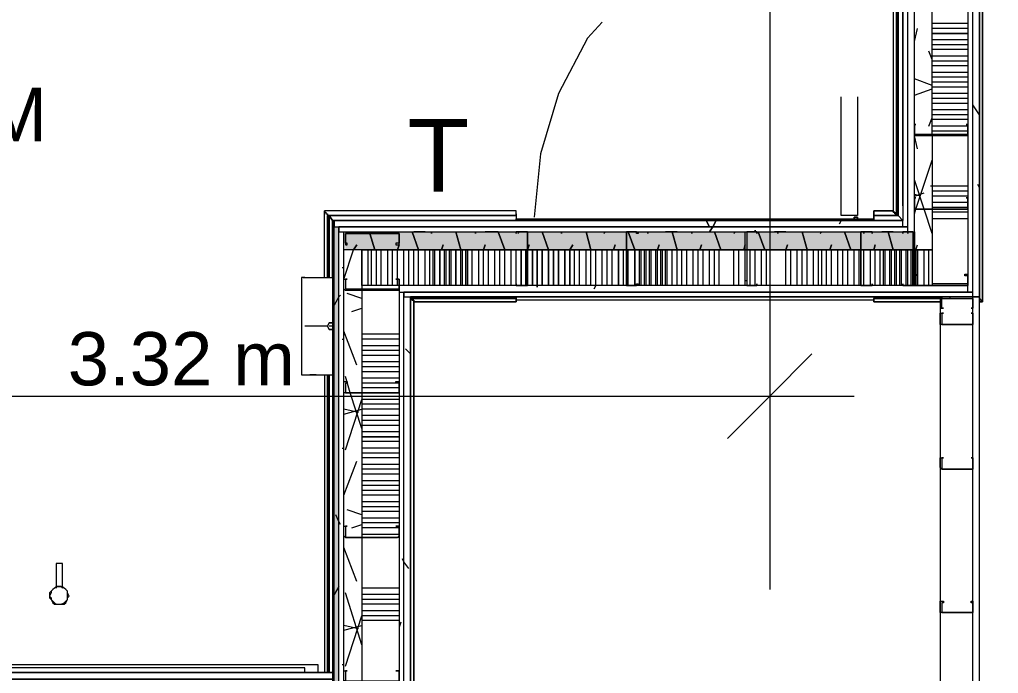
# Model space of a CAD drawing. Header units: metres. Extents: x -2 to 237, y -8 to 52.
# Drawn here: x 12.432 to 15.195, y 30.237 to 32.08 of the extents above; entities that cross this region are included whole.
import ezdxf

# ---------------------------------------------------------------- set-up
doc = ezdxf.new("R2010")
doc.units = ezdxf.units.M
doc.layers.add('HVAC - Ductos', color=5, linetype='Continuous', lineweight=0)
doc.layers.add('PDF2_Text', color=7, linetype='Continuous', lineweight=0)
doc.layers.add('PDF2_Geometry', color=7, linetype='Continuous', lineweight=0, true_color=0xaaaaaa)
doc.layers.add('PDF2_Solid Fills', color=7, linetype='Continuous', lineweight=0, true_color=0xffffff)
doc.styles.add('PDF Helvetica', font='')
doc.styles.get('PDF Helvetica').set_extended_font_data('Helvetica')

msp = doc.modelspace()

# ---------------------------------------------------------------- hatches: boundary and pattern name
at = {"layer": 'PDF2_Solid Fills', "lineweight": 0, "transparency": 33554559}
for points in [[(13.3199, 27.776), (13.3336, 27.7715), (13.3337, 27.7715), (13.3337, 31.4956), (13.3154, 31.4956), (13.3154, 27.776)], [(14.9527, 31.4313), (14.9527, 31.4818), (13.3475, 31.4818), (13.3521, 31.4772), (13.3521, 31.4313)], [(14.9527, 31.4313), (14.9527, 31.4818), (13.3475, 31.4818), (13.3521, 31.4772), (13.3521, 31.4313)]]:
    msp.add_hatch(color=256, dxfattribs=at).paths.add_polyline_path(points)

# ---------------------------------------------------------------- linework, layer by layer
at = {"layer": 'HVAC - Ductos', "lineweight": 0}
for points in [[(14.5491, 31.257), (14.5491, 31.0185), (14.5491, 30.7801)], [(14.6683, 31.1378), (14.5491, 31.0185), (14.4298, 30.8993)], [(10.9856, 31.0185), (14.7876, 31.0185)]]:
    msp.add_lwpolyline(points, dxfattribs=at)
at = {"layer": 'PDF2_Geometry', "lineweight": 0}
for points in [[(17.1312, 33.5685), (15.1407, 33.5685), (14.251, 33.5685), (6.2571, 33.5685), (6.2571, 33.353), (14.251, 33.353), (14.9252, 33.353), (14.9252, 32.7292), (14.9252, 31.5139), (13.3154, 31.5139), (13.3154, 31.2983), (13.3154, 27.9687), (13.3154, 27.7532), (14.9252, 27.7532), (14.9252, 26.3635), (12.7237, 26.3635), (4.6611, 26.3635), (4.6611, 31.1699), (4.6336, 31.1699), (4.4822, 31.1699), (4.6336, 31.1699), (4.6611, 31.1699), (4.6611, 33.353), (5.5416, 33.353)], [(15.1224, 26.3635), (15.1224, 27.9549), (15.1086, 27.9549), (14.9252, 27.9549), (13.5172, 27.9549), (13.5172, 27.9687), (13.5172, 31.2983), (13.5172, 31.3121), (14.9252, 31.3121), (15.1086, 31.3121), (15.1224, 31.3121), (15.1224, 32.7292), (15.1224, 33.353), (15.1224, 33.5364), (15.1224, 33.5547), (14.251, 33.5547), (6.2571, 33.5547)], [(6.2571, 33.5364), (14.251, 33.5364), (15.1086, 33.5364), (15.1086, 33.4859), (15.1086, 33.353), (15.1086, 32.7292), (15.1086, 31.3304), (15.0077, 31.3304), (14.9252, 31.3304), (13.5034, 31.3304), (13.5034, 31.3121), (13.5034, 31.2983), (13.5034, 27.9687), (13.5034, 27.9549), (13.5034, 27.9366), (14.9252, 27.9366), (15.0077, 27.9366), (15.1086, 27.9366), (15.1086, 26.3635), (15.1086, 26.3451), (15.1086, 26.3314), (15.0582, 26.3314), (15.0582, 26.2305), (15.0582, 26.3314)], [(13.3475, 27.9687), (13.3475, 31.2983), (13.3475, 31.4313), (13.3475, 31.4818), (14.9252, 31.4818), (14.9389, 31.4818), (14.9573, 31.4818), (14.9573, 32.7292), (14.9573, 33.353), (14.9573, 33.3713), (14.9573, 33.385), (15.0077, 33.385), (14.9573, 33.385), (14.251, 33.385), (6.2571, 33.385), (6.2571, 33.4859), (6.4635, 33.4859), (6.8671, 33.4859)], [(13.5355, 31.2983), (13.8336, 31.2983), (13.6319, 31.2983), (13.8336, 31.2983), (13.5355, 31.2983), (14.9252, 31.2983), (15.1224, 31.2983), (15.1407, 31.2983), (15.1407, 32.7292), (15.1407, 33.353), (15.1407, 33.463), (15.1407, 32.7843), (15.1407, 33.33), (15.1407, 32.7843), (15.1453, 32.7843), (15.1499, 32.7843), (15.1499, 33.463), (15.1499, 32.7843), (15.1499, 33.463), (15.1499, 32.7843), (15.1499, 31.2845), (15.1499, 32.7843)], [(16.911, 23.4787), (15.1407, 23.4787), (15.1407, 23.5888), (15.1407, 26.3635), (15.1407, 27.9687), (15.1407, 31.2983), (15.1407, 32.7292), (15.1407, 33.353), (15.1407, 33.463), (17.1312, 33.463)], [(12.7237, 26.3635), (13.4484, 26.3635), (12.7237, 26.3635), (14.9252, 26.3635), (14.9389, 26.3635), (14.9389, 27.7715), (14.9252, 27.7715), (13.3337, 27.7715), (13.3337, 27.7852), (13.3337, 27.9687), (13.3337, 31.2983), (13.3337, 31.4818), (13.3337, 31.4956), (14.9252, 31.4956), (14.9389, 31.4956), (14.9389, 32.7292), (14.9389, 33.353), (14.9389, 33.3713), (14.251, 33.3713), (6.2571, 33.3713)], [(15.0077, 31.757), (15.0077, 32.1606), (15.0077, 32.5641), (15.0077, 32.7292), (15.0077, 32.9677)], [(15.1224, 27.9687), (15.1224, 31.2983), (15.1086, 31.2983), (15.0306, 31.2983), (14.8426, 31.2983), (14.8839, 31.2983), (14.8426, 31.2983), (15.0306, 31.2983), (15.1086, 31.2983), (15.1224, 31.2983), (15.1407, 31.2983), (15.1224, 31.2983), (15.1407, 31.2983), (15.1407, 32.7843), (15.1407, 31.2937), (15.1407, 32.7843), (15.1407, 31.2983), (15.1407, 31.2937), (15.1453, 31.2891), (15.1499, 31.2891), (15.1499, 31.2845), (15.1407, 31.2845), (15.1499, 31.2845)], [(14.9252, 32.7292), (14.9252, 31.5139), (14.9114, 31.5276), (14.8426, 31.5276), (14.9068, 31.5276), (14.8426, 31.5276), (14.8426, 31.5322), (14.8426, 31.5368), (14.8426, 31.5414), (14.8976, 31.5414), (14.8976, 31.5368), (14.9022, 31.5368), (14.9022, 31.5322), (14.9068, 31.5322), (14.9068, 31.5276), (14.9068, 32.6604), (14.9068, 31.5276), (14.9068, 32.6604)], [(14.9068, 32.6604), (14.1822, 32.6604), (14.9068, 32.6604), (14.9068, 32.6558), (14.9022, 32.6558), (14.9022, 32.6513), (14.8976, 32.6513), (14.8976, 32.6467), (14.8976, 31.5414), (14.8976, 31.5368), (14.9022, 31.5368), (14.9022, 31.5322), (14.9068, 31.5322), (14.9068, 31.5276), (14.8426, 31.5276), (14.9068, 31.5276)], [(14.9114, 32.6604), (14.9114, 31.5276), (14.9114, 32.6604), (14.9114, 31.5276), (14.9114, 32.6604)], [(14.9252, 31.5551), (14.9252, 32.5229)], [(14.5491, 32.3806), (14.5491, 31.1057)], [(14.0767, 32.0734), (14.0354, 32.0275), (13.9529, 31.8716), (13.9024, 31.7019), (13.8841, 31.523)], [(15.1086, 32.0688), (15.0077, 32.0688)], [(15.1086, 32.0551), (15.0077, 32.0551)], [(15.1086, 32.0229), (15.0077, 32.0229)], [(15.1086, 32.0092), (15.0077, 32.0092)], [(15.1086, 31.9955), (15.0077, 31.9955)], [(15.1086, 31.9771), (15.0077, 31.9771)], [(15.1086, 31.9633), (15.0077, 31.9633)], [(15.1086, 31.9495), (15.0077, 31.9495)], [(15.1086, 31.9312), (15.0077, 31.9312)], [(15.1086, 31.9175), (15.0077, 31.9175)], [(15.1086, 31.9037), (15.0077, 31.9037)], [(15.1086, 31.89), (15.0077, 31.89)], [(14.7967, 31.8624), (14.7967, 31.5276), (14.7509, 31.5276), (14.7509, 31.8624)], [(15.1086, 31.8716), (15.0077, 31.8716)], [(15.1086, 31.8578), (15.0077, 31.8578)], [(15.1086, 31.8441), (15.0077, 31.8441)], [(15.1086, 31.8258), (15.0077, 31.8258)], [(15.1086, 31.812), (15.0077, 31.812)], [(15.1086, 31.7982), (15.0077, 31.7982)], [(15.1086, 31.7799), (15.0077, 31.7799)], [(15.1086, 31.7661), (15.0077, 31.7661)], [(15.0077, 31.7524), (15.0077, 31.546), (15.0077, 31.4313), (14.9573, 31.4313), (15.0077, 31.4313), (15.0077, 31.3304), (13.5034, 31.3304), (13.3979, 31.3304), (13.3979, 31.4313), (13.8657, 31.4313), (14.1455, 31.4313), (14.4803, 31.4313), (14.8059, 31.4313), (14.9527, 31.4313), (14.8059, 31.4313), (14.4803, 31.4313), (14.1455, 31.4313), (13.8657, 31.4313), (13.3475, 31.4313), (13.3475, 31.4818), (14.9573, 31.4818), (14.9573, 31.4313)], [(15.1086, 31.6102), (15.0077, 31.6102)], [(15.1086, 31.5964), (15.0077, 31.5964)], [(15.1086, 31.5827), (15.0077, 31.5827)], [(15.1086, 31.5643), (15.0077, 31.5643)], [(15.1086, 31.5506), (15.0077, 31.5506)], [(13.2328, 31.3533), (13.2374, 31.3533), (13.3154, 31.3533), (13.3154, 31.5139), (13.3062, 31.5276), (13.3062, 31.3533), (13.3062, 31.5276), (13.3062, 31.3533), (13.3062, 31.5276), (13.3154, 31.5139), (13.8336, 31.5139), (13.3154, 31.5139), (13.3062, 31.5276), (13.8336, 31.5276), (13.8336, 31.5322), (13.8336, 31.5368), (13.8336, 31.5414), (13.2925, 31.5414), (13.2925, 31.5368), (13.2971, 31.5368), (13.2971, 31.5322), (13.3017, 31.5322), (13.3017, 31.5276), (13.8336, 31.5276), (13.3062, 31.5276), (13.8336, 31.5276), (13.3017, 31.5276), (13.8336, 31.5276), (13.8336, 31.5322), (13.8336, 31.5368), (13.8336, 31.5414), (13.2925, 31.5414), (13.2925, 31.5368), (13.2971, 31.5368), (13.2971, 31.5322), (13.3017, 31.5322), (13.3017, 31.5276), (13.3062, 31.5276), (13.8336, 31.5276), (13.8336, 31.5139)], [(13.2925, 31.3533), (13.2925, 31.5414), (13.2925, 31.5368), (13.2971, 31.5368), (13.2971, 31.5322), (13.3017, 31.5322), (13.3017, 31.5276), (13.3017, 31.3533), (13.3017, 31.5276), (13.3017, 31.3533)], [(13.3017, 31.5276), (13.8336, 31.5276), (13.3017, 31.5276), (13.8336, 31.5276), (13.3062, 31.5276), (13.8336, 31.5276), (13.8336, 31.5322), (13.8336, 31.5276), (13.3062, 31.5276), (13.8336, 31.5276), (13.8336, 31.5139), (13.8336, 31.5184), (14.8426, 31.5184), (14.8426, 31.5139), (14.8426, 31.5276), (14.9114, 31.5276), (14.8426, 31.5276), (14.9114, 31.5276), (14.8426, 31.5276), (14.9114, 31.5276), (14.8426, 31.5276), (14.8426, 31.5139), (14.9252, 31.5139)], [(13.3199, 27.9687), (13.3199, 31.2983), (13.3199, 31.4956), (13.3199, 31.5139), (13.3154, 31.5139), (13.3199, 31.5139), (14.9252, 31.5139), (14.9114, 31.5276), (14.9068, 31.5276), (14.9068, 31.5322), (14.9022, 31.5322), (14.9022, 31.5368), (14.8976, 31.5368), (14.8976, 31.5414), (14.8426, 31.5414), (14.8426, 31.5368), (14.8426, 31.5322), (14.8426, 31.5276), (14.9068, 31.5276), (14.8426, 31.5276), (14.8426, 31.5322), (14.8426, 31.5276), (14.9114, 31.5276), (14.9252, 31.5139), (14.8426, 31.5139)], [(14.7876, 31.5184), (14.7876, 31.523), (14.7921, 31.523)], [(14.7967, 31.5184), (14.7967, 31.523), (14.7921, 31.523), (14.7876, 31.523), (14.7876, 31.5184)], [(14.7876, 31.5184), (14.7876, 31.523), (14.7921, 31.523)], [(14.7967, 31.5184), (14.7967, 31.523), (14.7921, 31.523), (14.7876, 31.523), (14.7876, 31.5184)], [(14.7967, 31.5184), (14.7967, 31.523), (14.7921, 31.523), (14.7876, 31.523), (14.7876, 31.5184)], [(14.7967, 31.5184), (14.7967, 31.523), (14.7921, 31.523), (14.7876, 31.523), (14.7876, 31.5184)], [(14.7876, 31.5184), (14.7876, 31.523), (14.7921, 31.523)], [(14.7967, 31.5184), (14.7967, 31.523), (14.7921, 31.523), (14.7876, 31.523), (14.7876, 31.5184)], [(14.7967, 31.5184), (14.7967, 31.523), (14.7921, 31.523), (14.7876, 31.523), (14.7876, 31.5184)], [(14.7876, 31.5184), (14.7876, 31.523), (14.7921, 31.523)], [(14.7967, 31.5184), (14.7967, 31.523), (14.7921, 31.523), (14.7876, 31.523), (14.7876, 31.5184)], [(14.7967, 31.5184), (14.7967, 31.523), (14.7921, 31.523), (14.7876, 31.523), (14.7876, 31.5184)], [(14.7876, 31.5184), (14.7876, 31.523), (14.7921, 31.523)], [(14.7967, 31.5184), (14.7967, 31.523), (14.7921, 31.523), (14.7876, 31.523), (14.7876, 31.5184)], [(14.7967, 31.5184), (14.7967, 31.523), (14.7921, 31.523), (14.7876, 31.523), (14.7876, 31.5184)], [(14.7876, 31.5184), (14.7876, 31.523), (14.7921, 31.523)], [(14.7967, 31.5184), (14.7967, 31.523), (14.7921, 31.523), (14.7876, 31.523), (14.7876, 31.5184)], [(14.7876, 31.5184), (14.7876, 31.523), (14.7921, 31.523)], [(15.1086, 31.5368), (15.0077, 31.5368)], [(15.1086, 31.5184), (15.0077, 31.5184)], [(14.9252, 31.5139), (13.3154, 31.5139), (14.9252, 31.5139)], [(13.3199, 31.4956), (13.3154, 31.4956), (13.3154, 31.2983)], [(13.3979, 31.3304), (13.3979, 31.4313), (13.3979, 31.3304), (13.3979, 31.3167), (13.3979, 31.2983), (13.3979, 31.0277), (13.3979, 30.6196), (13.3979, 30.216)], [(14.9527, 31.3304), (14.9527, 31.4313), (14.9252, 31.4313), (14.8059, 31.4313), (14.4803, 31.4313), (14.1455, 31.4313), (13.8657, 31.4313), (13.3979, 31.4313)], [(13.4162, 31.3304), (13.4162, 31.4313)], [(13.4254, 31.3304), (13.4254, 31.4313)], [(13.4392, 31.3304), (13.4392, 31.4313)], [(13.453, 31.3304), (13.453, 31.4313)], [(13.4713, 31.3304), (13.4713, 31.4313)], [(13.4851, 31.3304), (13.4851, 31.4313)], [(13.4988, 31.3304), (13.4988, 31.4313)], [(13.5172, 31.3304), (13.5172, 31.4313)], [(13.5309, 31.3304), (13.5309, 31.4313)], [(13.5447, 31.3304), (13.5447, 31.4313)], [(13.5585, 31.3304), (13.5585, 31.4313)], [(13.5768, 31.3304), (13.5768, 31.4313)], [(13.5905, 31.3304), (13.5905, 31.4313)], [(13.5997, 31.3304), (13.5997, 31.4313)], [(13.6043, 31.3304), (13.6043, 31.4313)], [(13.6319, 31.3304), (13.6319, 31.4313)], [(13.6365, 31.3304), (13.6365, 31.4313)], [(13.6456, 31.3304), (13.6456, 31.4313)], [(13.6502, 31.3304), (13.6502, 31.4313)], [(13.6777, 31.3304), (13.6777, 31.4313)], [(13.6823, 31.3304), (13.6823, 31.4313)], [(13.6914, 31.3304), (13.6914, 31.4313)], [(13.7098, 31.3304), (13.7098, 31.4313)], [(13.7282, 31.3304), (13.7282, 31.4313)], [(13.7419, 31.3304), (13.7419, 31.4313)], [(13.7557, 31.3304), (13.7557, 31.4313)], [(13.774, 31.3304), (13.774, 31.4313)], [(13.7878, 31.3304), (13.7878, 31.4313)], [(13.8015, 31.3304), (13.8015, 31.4313)], [(13.8199, 31.3304), (13.8199, 31.4313)], [(13.8336, 31.3304), (13.8336, 31.4313)], [(13.9987, 31.3304), (13.9987, 31.4313)], [(14.0125, 31.3304), (14.0125, 31.4313)], [(14.0309, 31.3304), (14.0309, 31.4313)], [(14.0446, 31.3304), (14.0446, 31.4313)], [(14.0584, 31.3304), (14.0584, 31.4313)], [(14.0767, 31.3304), (14.0767, 31.4313)], [(14.0904, 31.3304), (14.0904, 31.4313)], [(14.1042, 31.3304), (14.1042, 31.4313)], [(14.1364, 31.3304), (14.1364, 31.4313)], [(14.1501, 31.3304), (14.1501, 31.4313)], [(14.1822, 31.3304), (14.1822, 31.4313)], [(14.1868, 31.3304), (14.1868, 31.4313)], [(14.1959, 31.3304), (14.1959, 31.4313)], [(14.2005, 31.3304), (14.2005, 31.4313)], [(14.2097, 31.3304), (14.2097, 31.4313)], [(14.2143, 31.3304), (14.2143, 31.4313)], [(14.2281, 31.3304), (14.2281, 31.4313)], [(14.2327, 31.3304), (14.2327, 31.4313)], [(14.2418, 31.3304), (14.2418, 31.4313)], [(14.2464, 31.3304), (14.2464, 31.4313)], [(14.2555, 31.3304), (14.2555, 31.4313)], [(14.2601, 31.3304), (14.2601, 31.4313)], [(14.2739, 31.3304), (14.2739, 31.4313)], [(14.2877, 31.3304), (14.2877, 31.4313)], [(14.3015, 31.3304), (14.3015, 31.4313)], [(14.3152, 31.3304), (14.3152, 31.4313)], [(14.3335, 31.3304), (14.3335, 31.4313)], [(14.3473, 31.3304), (14.3473, 31.4313)], [(14.361, 31.3304), (14.361, 31.4313)], [(14.3794, 31.3304), (14.3794, 31.4313)], [(14.3932, 31.3304), (14.3932, 31.4313)], [(14.4069, 31.3304), (14.4069, 31.4313)], [(14.4482, 31.3304), (14.4482, 31.4313)], [(14.462, 31.3304), (14.462, 31.4313)], [(14.4803, 31.3304), (14.4803, 31.4313)], [(14.4941, 31.3304), (14.4941, 31.4313)], [(14.5078, 31.3304), (14.5078, 31.4313)], [(14.5261, 31.3304), (14.5261, 31.4313)], [(14.5399, 31.3304), (14.5399, 31.4313)], [(14.5949, 31.3304), (14.5949, 31.4313)], [(14.6087, 31.3304), (14.6087, 31.4313)], [(14.627, 31.3304), (14.627, 31.4313)], [(14.6408, 31.3304), (14.6408, 31.4313)], [(14.6546, 31.3304), (14.6546, 31.4313)], [(14.6729, 31.3304), (14.6729, 31.4313)], [(14.6867, 31.3304), (14.6867, 31.4313)], [(14.6958, 31.3304), (14.6958, 31.4313)], [(14.7096, 31.3304), (14.7096, 31.4313)], [(14.7234, 31.3304), (14.7234, 31.4313)], [(14.7417, 31.3304), (14.7417, 31.4313)], [(14.7555, 31.3304), (14.7555, 31.4313)], [(14.7692, 31.3304), (14.7692, 31.4313)], [(14.7876, 31.3304), (14.7876, 31.4313)], [(14.8013, 31.3304), (14.8013, 31.4313)], [(14.8151, 31.3304), (14.8151, 31.4313)], [(14.8335, 31.3304), (14.8335, 31.4313)], [(14.8472, 31.3304), (14.8472, 31.4313)], [(14.8609, 31.3304), (14.8609, 31.4313)], [(14.8701, 31.3304), (14.8701, 31.4313)], [(14.8747, 31.3304), (14.8747, 31.4313)], [(14.8885, 31.3304), (14.8885, 31.4313)], [(14.8931, 31.3304), (14.8931, 31.4313)], [(14.9022, 31.3304), (14.9022, 31.4313)], [(14.9068, 31.3304), (14.9068, 31.4313)], [(14.916, 31.3304), (14.916, 31.4313)], [(14.9206, 31.3304), (14.9206, 31.4313)], [(14.9343, 31.3304), (14.9343, 31.4313)], [(14.9389, 31.3304), (14.9389, 31.4313)], [(14.9481, 31.3304), (14.9481, 31.4313)], [(14.9619, 31.3304), (14.9619, 31.4313)], [(14.9848, 31.3304), (14.9848, 31.4313)], [(14.9986, 31.3304), (14.9986, 31.4313)], [(13.2374, 31.3533), (13.2328, 31.3533), (13.2282, 31.3533), (13.2282, 31.0782), (13.2328, 31.0782), (13.2374, 31.0782), (13.3154, 31.0782), (13.3154, 30.2664)], [(13.2511, 31.3533), (13.2603, 31.3533), (13.2695, 31.3533)], [(15.1086, 31.335), (15.0077, 31.335)], [(13.8336, 31.2983), (13.5355, 31.2983), (13.5355, 31.2937), (13.5401, 31.2891), (13.5447, 31.2891), (13.5447, 31.2845), (13.8336, 31.2845), (13.8336, 31.2891), (13.8336, 31.2845), (13.5447, 31.2845), (13.5447, 27.9778), (13.8336, 27.9778), (13.8336, 27.9733), (13.5355, 27.9733)], [(13.5447, 27.9778), (13.5447, 31.2845), (13.5447, 31.2891), (13.5401, 31.2891), (13.5355, 31.2937), (13.5355, 31.2983), (13.5355, 27.9687), (13.5355, 31.2983), (13.5355, 27.9687)], [(14.9252, 31.2983), (15.0306, 31.2983), (14.8426, 31.2983), (14.8426, 31.2891), (13.8336, 31.2891), (13.8336, 31.2845), (13.5447, 31.2845), (13.5447, 31.2891), (13.5401, 31.2891), (13.5355, 31.2937), (13.5355, 31.2983), (13.8336, 31.2983), (13.8336, 31.2891), (13.8336, 31.2845), (13.5447, 31.2845)], [(13.5355, 31.2983), (15.1407, 31.2983), (13.5355, 31.2983)], [(15.0306, 31.2983), (14.8426, 31.2983)], [(13.5447, 27.9778), (13.8336, 27.9778), (13.8336, 27.9733), (13.5355, 27.9733), (13.5355, 31.2937), (13.5355, 27.9687), (13.8336, 27.9687), (13.6319, 27.9687), (13.8336, 27.9687)], [(13.3017, 31.2158), (13.3062, 31.225), (13.3154, 31.225), (13.3062, 31.225), (13.3017, 31.2158), (13.3062, 31.2066), (13.3154, 31.2066), (13.3062, 31.2066), (13.3017, 31.2158), (13.2603, 31.2158), (13.2374, 31.2158)], [(13.3154, 31.2158), (13.3062, 31.2158)], [(13.5034, 31.1928), (13.3979, 31.1928)], [(13.5034, 31.179), (13.3979, 31.179)], [(13.5034, 31.1607), (13.3979, 31.1607)], [(13.5034, 31.147), (13.3979, 31.147)], [(13.5034, 31.1332), (13.3979, 31.1332)], [(13.5034, 31.1149), (13.3979, 31.1149)], [(13.5034, 31.1011), (13.3979, 31.1011)], [(13.2328, 31.0782), (13.2374, 31.0782)], [(13.2695, 31.0782), (13.2603, 31.0782), (13.2511, 31.0782)], [(13.2925, 31.0782), (13.2925, 30.2389)], [(13.3017, 31.0782), (13.3017, 30.2389)], [(13.5034, 31.0873), (13.3979, 31.0873)], [(13.5034, 31.069), (13.3979, 31.069)], [(13.5034, 31.0553), (13.3979, 31.0553)], [(13.5034, 31.0415), (13.3979, 31.0415)], [(13.5034, 31.0277), (13.3979, 31.0277)], [(13.5034, 31.0094), (13.3979, 31.0094)], [(13.5034, 30.9956), (13.3979, 30.9956)], [(13.5034, 30.9819), (13.3979, 30.9819)], [(13.5034, 30.9636), (13.3979, 30.9636)], [(13.5034, 30.9498), (13.3979, 30.9498)], [(13.5034, 30.936), (13.3979, 30.936)], [(13.5034, 30.9176), (13.3979, 30.9176)], [(13.5034, 30.8902), (13.3979, 30.8902)], [(13.5034, 30.8718), (13.3979, 30.8718)], [(13.5034, 30.858), (13.3979, 30.858)], [(13.5034, 30.8443), (13.3979, 30.8443)], [(13.5034, 30.8259), (13.3979, 30.8259)], [(13.5034, 30.8122), (13.3979, 30.8122)], [(13.5034, 30.7984), (13.3979, 30.7984)], [(13.5034, 30.7801), (13.3979, 30.7801)], [(14.5491, 30.7893), (14.5491, 30.4728)], [(13.5034, 30.7663), (13.3979, 30.7663)], [(13.5034, 30.7525), (13.3979, 30.7525)], [(13.5034, 30.7388), (13.3979, 30.7388)], [(13.5034, 30.7205), (13.3979, 30.7205)], [(13.5034, 30.7067), (13.3979, 30.7067)], [(13.5034, 30.6929), (13.3979, 30.6929)], [(13.5034, 30.6746), (13.3979, 30.6746)], [(13.5034, 30.6608), (13.3979, 30.6608)], [(13.5034, 30.6471), (13.3979, 30.6471)], [(13.5034, 30.6287), (13.3979, 30.6287)], [(12.5495, 30.482), (12.5449, 30.482), (12.5403, 30.482), (12.5357, 30.482), (12.5312, 30.4774), (12.5266, 30.4728), (12.522, 30.4682), (12.5174, 30.4636), (12.5174, 30.4544), (12.5174, 30.4499), (12.522, 30.4453), (12.5266, 30.4361), (12.5312, 30.4315), (12.5357, 30.4315), (12.5449, 30.4315), (12.5495, 30.4315), (12.5586, 30.4315), (12.5632, 30.4361), (12.5678, 30.4453), (12.5678, 30.4499), (12.5724, 30.4544), (12.5678, 30.4636), (12.5678, 30.4682), (12.5632, 30.4728), (12.5586, 30.4774), (12.554, 30.482)], [(13.5034, 30.4774), (13.3979, 30.4774)], [(13.5034, 30.459), (13.3979, 30.459)], [(13.5034, 30.4453), (13.3979, 30.4453)], [(13.5034, 30.4315), (13.3979, 30.4315)], [(13.5034, 30.4132), (13.3979, 30.4132)], [(13.5034, 30.3994), (13.3979, 30.3994)], [(13.5034, 30.3857), (13.3979, 30.3857)], [(12.4348, 30.2618), (13.2237, 30.2618)], [(13.3199, 30.2389), (10.6278, 30.2389), (10.6278, 30.2206), (13.3199, 30.2206), (10.6278, 30.2206), (10.6278, 30.1701), (10.9534, 30.1701), (11.3249, 30.1701), (11.6919, 30.1701), (12.0633, 30.1701), (12.4302, 30.1701), (12.0633, 30.1701), (11.6919, 30.1701), (11.3249, 30.1701), (10.9534, 30.1701), (10.6278, 30.1701), (10.6278, 30.1289), (13.3199, 30.1289)], [(13.3199, 30.2389), (10.6278, 30.2389), (13.3199, 30.2389)]]:
    msp.add_lwpolyline(points, dxfattribs=at)
at = {"layer": 'PDF2_Geometry', "color": 254, "lineweight": 0, "true_color": 0xdddddd}
for points in [[(14.9573, 32.0184), (14.9664, 32.0551)], [(15.0077, 31.9679), (14.9986, 31.9909)], [(15.0077, 31.8946), (14.9573, 31.9129)], [(14.9573, 31.867), (15.0077, 31.8854)], [(14.9986, 31.7799), (15.0077, 31.8028)], [(14.9664, 31.7157), (14.9573, 31.7524)], [(14.9573, 31.5322), (14.9619, 31.546), (15.0077, 31.6835)], [(15.0077, 31.4772), (14.9848, 31.546), (14.9573, 31.6285)], [(15.0077, 31.6102), (15.0031, 31.6102)], [(14.9573, 31.5827), (14.9848, 31.5918)], [(14.9756, 31.5827), (14.9573, 31.5873)], [(13.3475, 31.3487), (13.375, 31.4313), (13.3842, 31.4451), (13.375, 31.4313)], [(14.9619, 31.4313), (14.9664, 31.4451)], [(13.3979, 31.2937), (13.3567, 31.3075)], [(13.3704, 31.257), (13.3979, 31.2662)], [(13.3842, 31.1057), (13.3475, 31.202)], [(13.3979, 30.9268), (13.3658, 31.0277), (13.3521, 31.0736)], [(13.3521, 30.8672), (13.3979, 31.0094)], [(13.3888, 30.9727), (13.3475, 30.9819)], [(13.3475, 30.9681), (13.3979, 30.9819)], [(13.3475, 30.7388), (13.3842, 30.8351)], [(13.3979, 30.6838), (13.3567, 30.6975)], [(13.3704, 30.6471), (13.3979, 30.6562)], [(13.3842, 30.4957), (13.3475, 30.592)], [(13.3979, 30.3169), (13.3521, 30.4636)], [(13.3521, 30.2572), (13.3979, 30.3994)], [(13.3888, 30.3627), (13.3475, 30.3719)], [(13.3475, 30.3581), (13.3979, 30.3719)]]:
    msp.add_lwpolyline(points, dxfattribs=at)
at = {"layer": 'PDF2_Geometry', "lineweight": 0}
for points in [[(15.0077, 32.0413), (15.1086, 32.0413)], [(10.5223, 31.945), (10.6278, 31.945), (10.6278, 30.2389), (13.3154, 30.2389), (13.3154, 30.1289), (10.6278, 30.1289), (4.6611, 30.1289), (4.6611, 30.2389), (10.4306, 30.2389), (10.4169, 30.2389), (10.4169, 31.945), (10.4169, 30.2389), (10.4169, 31.945), (10.4169, 30.2389), (10.4169, 31.945), (10.4169, 30.2389), (10.4169, 31.945)], [(15.1086, 31.757), (15.1086, 31.7524), (15.104, 31.7524), (14.9573, 31.7524), (14.9573, 31.757), (14.9573, 31.7845), (14.9619, 31.7845), (14.9573, 31.7845), (14.9573, 31.757), (15.104, 31.757), (15.1086, 31.757), (15.1086, 31.7845)], [(15.104, 31.7845), (15.1086, 31.7845)], [(15.1086, 31.5506), (15.1086, 31.546), (15.104, 31.546), (14.9573, 31.546), (14.9573, 31.5506), (14.9573, 31.5781), (14.9619, 31.5781), (14.9573, 31.5781), (14.9573, 31.5506), (14.9573, 31.546), (15.104, 31.546), (15.1086, 31.546), (15.1086, 31.5506), (15.1086, 31.5781)], [(15.104, 31.5781), (15.1086, 31.5781)], [(14.7876, 31.5184), (14.7876, 31.523), (14.7921, 31.523), (14.7967, 31.523), (14.7967, 31.5184), (14.7967, 31.523), (14.7921, 31.523), (14.7876, 31.523)], [(14.7876, 31.5184), (14.7876, 31.523), (14.7921, 31.523), (14.7967, 31.523), (14.7967, 31.5184), (14.7967, 31.523), (14.7921, 31.523), (14.7876, 31.523), (14.7876, 31.5184), (14.7876, 31.523), (14.7921, 31.523), (14.7876, 31.523)], [(14.7921, 31.523), (14.7876, 31.523), (14.7876, 31.5184), (14.7876, 31.523), (14.7921, 31.523), (14.7967, 31.523), (14.7967, 31.5184), (14.7967, 31.523), (14.7921, 31.523), (14.7876, 31.523), (14.7876, 31.5184), (14.7876, 31.523), (14.7921, 31.523), (14.7876, 31.523), (14.7876, 31.5184), (14.7876, 31.523)], [(14.7876, 31.5184), (14.7876, 31.523), (14.7921, 31.523), (14.7876, 31.523)], [(14.7876, 31.5184), (14.7876, 31.523), (14.7921, 31.523), (14.7876, 31.523)], [(14.7876, 31.5184), (14.7876, 31.523), (14.7921, 31.523), (14.7876, 31.523)], [(13.3154, 31.4956), (13.3154, 31.5139)], [(13.3199, 31.4956), (14.9252, 31.4956), (14.9252, 31.5139), (13.3199, 31.5139)], [(14.9389, 31.4956), (13.3337, 31.4956), (13.3337, 31.4818), (14.9389, 31.4818)], [(13.6135, 31.5139), (13.9621, 31.5139)], [(13.5034, 31.4451), (13.5034, 31.4772), (13.4988, 31.4772), (13.3521, 31.4772), (13.3521, 31.4451), (13.3567, 31.4451), (13.3567, 31.4496), (13.3521, 31.4496), (13.3521, 31.4772), (13.4988, 31.4772), (13.5034, 31.4772), (13.5034, 31.4496), (13.4942, 31.4496), (13.4942, 31.4451)], [(13.8336, 31.3304), (13.8657, 31.3304), (13.8657, 31.4772), (13.8657, 31.4818), (13.8336, 31.4818), (13.8336, 31.4772), (13.8336, 31.4818), (13.8657, 31.4818), (13.8657, 31.4772), (13.8657, 31.3304), (13.8336, 31.3304), (13.8336, 31.335)], [(14.1455, 31.3304), (14.1455, 31.4772), (14.1455, 31.4818), (14.1776, 31.4818), (14.1776, 31.4772), (14.173, 31.4772), (14.173, 31.4818), (14.1455, 31.4818), (14.1455, 31.4772), (14.1455, 31.3304), (14.173, 31.3304), (14.173, 31.335), (14.1776, 31.335), (14.1776, 31.3304)], [(14.4849, 31.3304), (14.4803, 31.3304), (14.4803, 31.4772), (14.4803, 31.4818), (14.4849, 31.4818), (14.5124, 31.4818), (14.5124, 31.4772), (14.5124, 31.4818), (14.4849, 31.4818), (14.4849, 31.4772), (14.4849, 31.3304), (14.5124, 31.3304)], [(14.8059, 31.3304), (14.8059, 31.4772), (14.8059, 31.4818), (14.838, 31.4818), (14.838, 31.4772), (14.838, 31.4818), (14.8059, 31.4818), (14.8059, 31.4772), (14.8059, 31.3304), (14.838, 31.3304)], [(14.9252, 31.3304), (14.9527, 31.3304), (14.9573, 31.3304), (14.9573, 31.4772), (14.9527, 31.4818), (14.9252, 31.4818), (14.9252, 31.4772), (14.9252, 31.4818), (14.9527, 31.4818), (14.9527, 31.4772), (14.9527, 31.3304), (14.9252, 31.3304), (14.9252, 31.335)], [(13.6181, 31.4313), (13.6181, 31.3304)], [(13.6639, 31.4313), (13.6639, 31.3304)], [(13.696, 31.4313), (13.696, 31.3304)], [(13.8474, 31.4313), (13.8474, 31.3304)], [(13.8612, 31.4313), (13.8612, 31.3304)], [(13.8795, 31.4313), (13.8795, 31.3304)], [(13.8933, 31.4313), (13.8933, 31.3304)], [(13.907, 31.4313), (13.907, 31.3304)], [(13.9253, 31.4313), (13.9253, 31.3304)], [(13.9391, 31.4313), (13.9391, 31.3304)], [(13.9529, 31.4313), (13.9529, 31.3304)], [(13.9712, 31.4313), (13.9712, 31.3304)], [(13.985, 31.4313), (13.985, 31.3304)], [(14.1226, 31.4313), (14.1226, 31.3304)], [(14.1684, 31.4313), (14.1684, 31.3304)], [(14.9664, 31.4313), (14.9664, 31.3304)], [(15.1086, 31.3304), (15.104, 31.3304), (14.9573, 31.3304), (14.9573, 31.3625), (14.9619, 31.3625), (14.9619, 31.3579), (14.9573, 31.3579), (14.9573, 31.3304), (15.104, 31.3304), (15.1086, 31.3304), (15.1086, 31.3579), (15.0994, 31.3579), (15.0994, 31.3625), (15.1086, 31.3625)], [(13.5034, 31.3213), (13.5034, 31.3167), (13.4988, 31.3167), (13.3521, 31.3167), (13.3475, 31.3213), (13.3475, 31.3487), (13.3567, 31.3487), (13.3521, 31.3487), (13.3521, 31.3213), (13.4988, 31.3213), (13.5034, 31.3213), (13.5034, 31.3487)], [(13.4942, 31.3487), (13.5034, 31.3487)], [(15.1086, 31.3304), (13.5034, 31.3304), (13.5034, 31.3121), (15.1086, 31.3121)], [(14.5124, 31.335), (14.5124, 31.3304)], [(14.838, 31.335), (14.838, 31.3304)], [(15.1224, 31.3121), (13.5172, 31.3121), (13.5172, 31.2983), (15.1224, 31.2983)], [(15.0306, 27.9687), (14.9252, 27.9687), (13.5355, 27.9687), (13.5355, 31.2983), (14.9252, 31.2983), (15.0306, 31.2983)], [(13.9621, 31.2983), (13.6135, 31.2983)], [(15.1224, 31.2662), (15.1224, 31.2937), (15.1224, 31.2983), (15.0352, 31.2983), (15.0352, 31.2937), (15.0306, 31.2937), (15.0306, 31.2662), (15.0398, 31.2662), (15.0352, 31.2662), (15.0352, 31.2937), (15.1224, 31.2937), (15.1224, 31.2662), (15.1178, 31.2662)], [(15.1499, 31.2845), (15.1407, 31.2845), (15.1499, 31.2845), (15.1499, 31.2891), (15.1453, 31.2891), (15.1407, 31.2937), (15.1407, 31.2983), (15.1224, 31.2983), (15.1407, 31.2983), (15.1407, 31.2937), (15.1453, 31.2891), (15.1499, 31.2891)], [(13.5355, 31.2937), (13.8336, 31.2937), (13.5355, 31.2937), (13.8336, 31.2937), (13.8336, 31.2891), (13.8336, 31.2937)], [(14.8426, 31.2937), (14.8426, 31.2891), (14.8426, 31.2937), (15.0306, 31.2937), (14.8426, 31.2937), (15.0306, 31.2937)], [(14.8426, 31.2845), (14.8426, 31.2891), (14.8426, 31.2845), (15.0306, 31.2845)], [(14.8426, 31.2845), (14.8426, 31.2891), (14.8426, 31.2845), (15.0306, 31.2845)], [(15.1224, 31.2204), (15.0352, 31.2204), (15.0306, 31.2204), (15.0306, 31.2525), (15.0398, 31.2525), (15.0352, 31.2525), (15.0352, 31.2204), (15.1224, 31.2204), (15.1224, 31.2525)], [(15.1178, 31.2525), (15.1224, 31.2525)], [(13.3017, 30.2389), (13.3017, 31.0782)], [(13.3062, 31.0782), (13.3062, 30.2389)], [(13.3062, 30.2389), (13.3062, 31.0782)], [(13.5034, 31.0277), (13.4988, 31.0277), (13.3521, 31.0277), (13.3475, 31.0277), (13.3475, 31.0599), (13.3567, 31.0599), (13.3567, 31.0553), (13.3521, 31.0553), (13.3521, 31.0277), (13.4988, 31.0277), (13.5034, 31.0277), (13.5034, 31.0553), (13.4942, 31.0553), (13.4942, 31.0599), (13.5034, 31.0599)], [(13.3979, 30.9039), (13.5034, 30.9039)], [(15.1224, 30.8168), (15.1224, 30.8122), (15.0352, 30.8122), (15.0306, 30.8168), (15.0306, 30.8443), (15.0398, 30.8443), (15.0352, 30.8443), (15.0352, 30.8168), (15.0352, 30.8122), (15.1224, 30.8122), (15.1224, 30.8168), (15.1224, 30.8443)], [(15.1178, 30.8443), (15.1224, 30.8443)], [(13.5034, 30.6241), (13.5034, 30.6196), (13.4988, 30.6196), (13.3521, 30.6196), (13.3475, 30.6241), (13.3475, 30.6517), (13.3567, 30.6517), (13.3521, 30.6517), (13.3521, 30.6241), (13.3521, 30.6196), (13.4988, 30.6196), (13.5034, 30.6241), (13.5034, 30.6517)], [(13.4942, 30.6517), (13.5034, 30.6517)], [(12.554, 30.4774), (12.554, 30.537), (12.554, 30.5416), (12.554, 30.5462), (12.5495, 30.5462), (12.5449, 30.5462), (12.5403, 30.5462), (12.5357, 30.5462), (12.5357, 30.5416), (12.5357, 30.537), (12.5357, 30.4774), (12.5357, 30.482), (12.5403, 30.482), (12.5449, 30.482), (12.5495, 30.482)], [(12.5678, 30.4544), (12.5678, 30.4636), (12.5678, 30.4682), (12.5632, 30.4728), (12.5586, 30.4774), (12.5495, 30.482), (12.5449, 30.482), (12.5357, 30.482), (12.5312, 30.4774), (12.5266, 30.4728), (12.522, 30.4682), (12.522, 30.4636), (12.5174, 30.4544), (12.522, 30.4499), (12.522, 30.4453), (12.5266, 30.4407), (12.5312, 30.4361), (12.5357, 30.4315), (12.5449, 30.4315), (12.5495, 30.4315), (12.5586, 30.4361), (12.5632, 30.4407), (12.5678, 30.4453), (12.5678, 30.4499)], [(15.1224, 30.4086), (15.0352, 30.4086), (15.0306, 30.4086), (15.0306, 30.4407), (15.0398, 30.4407), (15.0398, 30.4361), (15.0352, 30.4361), (15.0352, 30.4086), (15.1224, 30.4086), (15.1224, 30.4361), (15.1178, 30.4361), (15.1178, 30.4407), (15.1224, 30.4407)], [(13.2374, 30.2389), (13.2374, 30.2526), (10.6232, 30.2526), (10.6232, 30.2389)], [(13.2741, 30.2618), (13.2741, 30.2389), (10.6737, 30.2389), (10.6737, 30.2618)], [(13.5034, 30.216), (13.4988, 30.2114), (13.3521, 30.2114), (13.3521, 30.216), (13.3475, 30.216), (13.3475, 30.2435), (13.3567, 30.2435), (13.3521, 30.2435), (13.3521, 30.216), (13.4988, 30.216), (13.5034, 30.216), (13.5034, 30.2435)], [(13.4942, 30.2435), (13.5034, 30.2435)]]:
    msp.add_lwpolyline(points, close=True, dxfattribs=at)
at = {"layer": 'PDF2_Geometry', "color": 254, "lineweight": 0, "true_color": 0xeaeaea}
for points in [[(15.1407, 31.9863), (15.1407, 31.9817)], [(15.1407, 31.812), (15.1224, 31.8395)], [(15.1407, 31.6056), (15.1361, 31.6148)], [(13.3429, 31.3809), (13.3475, 31.3809)], [(13.3383, 31.3029), (13.3337, 31.2983), (13.3199, 31.2754)], [(13.3429, 31.179), (13.3475, 31.179)], [(13.5355, 31.1378), (13.5217, 31.1516)], [(13.3429, 30.8718), (13.3475, 30.8718)], [(13.3383, 30.6562), (13.3337, 30.6654), (13.3245, 30.6838)], [(13.5309, 30.5324), (13.5172, 30.5508), (13.5126, 30.56)], [(13.3337, 30.482), (13.3199, 30.459)], [(13.508, 30.3811), (13.5034, 30.3673)], [(13.3429, 30.2618), (13.3475, 30.2618)]]:
    msp.add_lwpolyline(points, dxfattribs=at)
at = {"layer": 'PDF2_Geometry', "color": 254, "lineweight": 0, "true_color": 0xd2d2d2}
for points in [[(15.0123, 31.7524), (15.0123, 31.757)], [(14.4803, 31.3442), (14.4849, 31.3442)], [(13.4484, 31.3167), (13.4484, 31.3213)], [(15.0582, 31.2937), (15.0582, 31.2983)], [(15.0306, 31.2708), (15.0352, 31.2708)], [(15.0765, 30.8122), (15.0811, 30.8122)]]:
    msp.add_lwpolyline(points, dxfattribs=at)
at = {"layer": 'PDF2_Geometry', "color": 254, "lineweight": 0, "true_color": 0xeaeaea}
for points in [[(14.3794, 31.4956), (14.384, 31.4956), (14.3794, 31.4956), (14.3702, 31.5139)], [(14.3794, 31.4818), (14.3886, 31.4956), (14.3978, 31.5139), (14.3886, 31.4956)], [(14.7463, 31.5047), (14.7509, 31.5139)], [(13.5768, 31.4818), (13.5447, 31.4818)], [(13.7832, 31.4818), (13.7465, 31.4818)], [(14.2877, 31.4818), (14.2555, 31.4818)], [(14.5078, 31.4864), (14.5078, 31.4818)], [(14.5949, 31.4818), (14.5629, 31.4818)], [(14.8976, 31.4818), (14.8655, 31.4818)], [(13.8933, 31.3304), (13.8933, 31.3259)], [(14.0538, 31.3213), (14.0584, 31.3304)]]:
    msp.add_lwpolyline(points, close=True, dxfattribs=at)
at = {"layer": 'PDF2_Geometry', "color": 254, "lineweight": 0, "true_color": 0xdddddd}
for points in [[(13.4208, 31.4772), (13.4346, 31.4313)], [(13.4759, 31.4818), (13.4759, 31.4772)], [(13.5401, 31.4818), (13.5585, 31.4313)], [(13.5951, 31.4818), (13.5951, 31.4772)], [(13.6639, 31.4818), (13.6777, 31.4313)], [(13.719, 31.4818), (13.719, 31.4772)], [(13.7832, 31.4818), (13.8015, 31.4313)], [(13.8428, 31.4818), (13.8382, 31.4772)], [(13.907, 31.4818), (13.9253, 31.4313)], [(13.9621, 31.4818), (13.9621, 31.4772)], [(14.0309, 31.4818), (14.0446, 31.4313)], [(14.0859, 31.4818), (14.0813, 31.4772)], [(14.1501, 31.4818), (14.1684, 31.4313)], [(14.2051, 31.4818), (14.2051, 31.4772)], [(14.2739, 31.4818), (14.2877, 31.4313)], [(14.329, 31.4818), (14.329, 31.4772)], [(14.3932, 31.4818), (14.4115, 31.4313)], [(14.4528, 31.4818), (14.4482, 31.4772)], [(14.5169, 31.4818), (14.5353, 31.4313)], [(14.5721, 31.4818), (14.5721, 31.4772)], [(14.6408, 31.4818), (14.6546, 31.4313)], [(14.6958, 31.4818), (14.6912, 31.4772)], [(14.76, 31.4818), (14.7784, 31.4313)], [(14.8151, 31.4818), (14.8151, 31.4772)], [(14.8839, 31.4818), (14.8976, 31.4313)], [(14.9389, 31.4818), (14.9389, 31.4772)], [(13.5034, 31.4451), (13.4988, 31.4313)], [(13.6273, 31.4451), (13.6227, 31.4313)], [(13.7465, 31.4451), (13.7419, 31.4313)], [(13.8703, 31.4451), (13.8657, 31.4313)], [(13.9941, 31.4451), (13.985, 31.4313)], [(14.1134, 31.4451), (14.1088, 31.4313)], [(14.2372, 31.4451), (14.2327, 31.4313)], [(14.3564, 31.4451), (14.3518, 31.4313)], [(14.4803, 31.4451), (14.4757, 31.4313)], [(14.5995, 31.4451), (14.5949, 31.4313)], [(14.7234, 31.4451), (14.7188, 31.4313)], [(14.8472, 31.4451), (14.8426, 31.4313)]]:
    msp.add_lwpolyline(points, close=True, dxfattribs=at)

# ---------------------------------------------------------------- texts
at = {"layer": 'PDF2_Text', "lineweight": 0, "attachment_point": 4, "style": 'PDF Helvetica'}
for s, insert, char_height in [('400 CFM', (11.6374, 31.8115), 0.15205), ('T', (13.527, 31.6978), 0.2049), ('3.32 m', (12.5684, 31.1229), 0.15017)]:
    msp.add_mtext(s, dxfattribs=dict(at, insert=insert, char_height=char_height))

doc.saveas('drawing.dxf')
